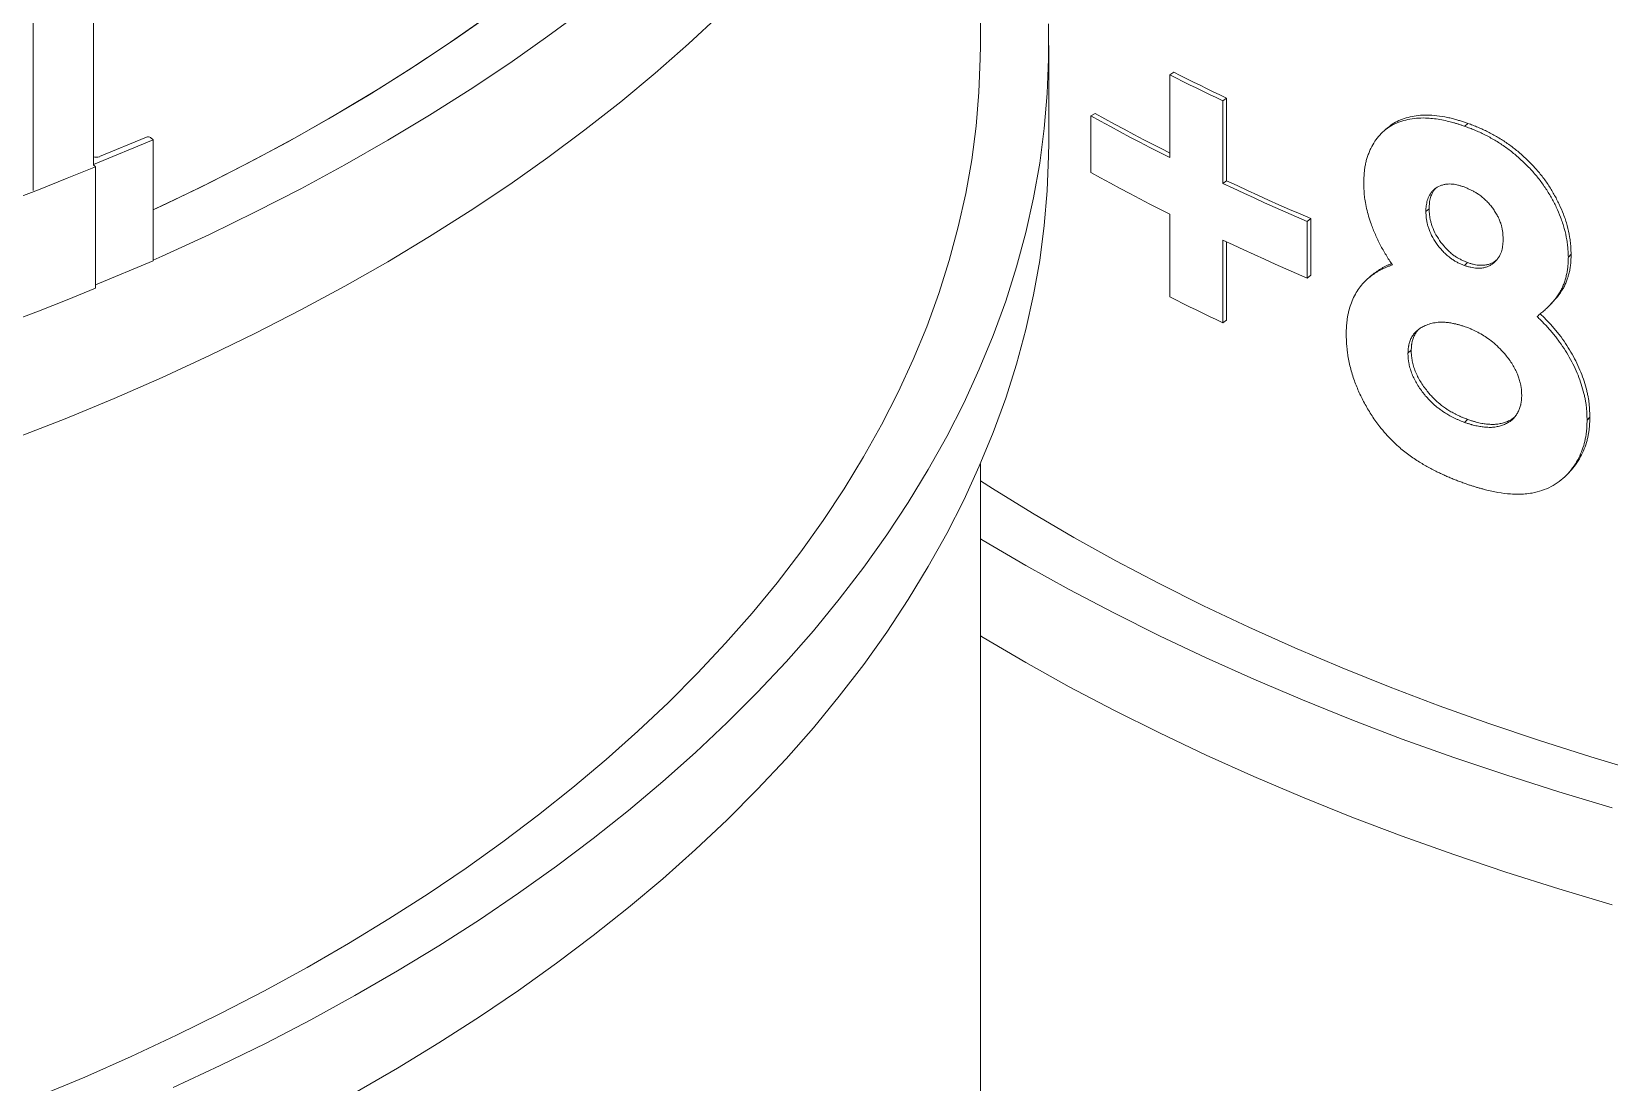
# Model space of a CAD drawing. Header units: millimetres. Extents: x 26816 to 90584, y 11074 to 56542.
# Drawn here: x 42572 to 43634, y 48892 to 49599 of the extents above; entities that cross this region are included whole.
import ezdxf

# ---------------------------------------------------------------- set-up
doc = ezdxf.new("R2010")
doc.units = ezdxf.units.MM
doc.layers.add('MAU_CAM', color=30, linetype='Continuous')
doc.layers.add('MAU_XANH_LUC', color=102, linetype='Continuous')

msp = doc.modelspace()

# ---------------------------------------------------------------- linework, layer by layer
at = {"layer": 'MAU_CAM', "linetype": 'Continuous', "lineweight": 0}
for p, q in [((42613.2, 50325.6), (42613.2, 49509.1)), ((42572.6, 50308.8), (42572.6, 49492.3)), ((43210.5, 49589.8), (43210.5, 49854.1)), ((43256.5, 49524.5), (43256.5, 49589.8)), ((42613.2, 49509.8), (42653.5, 49526.5)), ((42649, 49528.2), (42617.3, 49515.1)), ((42653.5, 49526.5), (42651.7, 49527.9)), ((42653.5, 49526.5), (42653.5, 49444.9)), ((42613.2, 49509.5), (42614.6, 49508.3)), ((42614.6, 49508.3), (42614.6, 49426.6)), ((42614.6, 49428.8), (42653.5, 49444.9)), ((43210.5, 48365), (43210.5, 49308.4))]:
    msp.add_line(p, q, dxfattribs=at)
at = {"layer": 'MAU_CAM', "linetype": 'Continuous', "lineweight": 0, "flags": 128}
for points in [[(42653.5, 49479.3), (42654.8, 49479.9), (42685, 49494.4), (42714.5, 49509.4), (42743.4, 49524.7), (42771.5, 49540.6), (42798.9, 49556.8), (42825.6, 49573.5), (42851.5, 49590.5), (42876.6, 49608), (42900.9, 49625.8), (42924.4, 49643.9), (42926.2, 49645.3)], [(42926.2, 49645.3), (42907.5, 49630.8), (42883.4, 49612.8), (42858.3, 49595.2), (42832.6, 49578), (42806, 49561.1), (42778.6, 49544.7), (42750.6, 49528.7), (42721.8, 49513.1), (42692.3, 49498), (42662.1, 49483.4), (42653.5, 49479.3)], [(43035.3, 49610.8), (43013.9, 49590.9), (42991.5, 49571.3), (42968.3, 49552), (42944.2, 49533.1), (42919.3, 49514.6), (42893.5, 49496.4), (42866.9, 49478.7), (42839.6, 49461.3), (42811.4, 49444.4), (42782.5, 49427.9), (42752.8, 49411.9), (42722.4, 49396.3), (42691.3, 49381.2), (42659.5, 49366.5), (42627.1, 49352.4), (42594.1, 49338.7), (42560.4, 49325.6)], [(42936.6, 49609), (42919.3, 49596.2), (42893.5, 49578.1), (42866.9, 49560.3), (42839.6, 49543), (42811.4, 49526.1), (42782.5, 49509.6), (42752.8, 49493.5), (42722.4, 49477.9), (42691.3, 49462.8), (42659.5, 49448.2), (42653.5, 49445.5)], [(42667, 48888.7), (42698.6, 48903.4), (42729.5, 48918.6), (42759.7, 48934.3), (42789.2, 48950.5), (42817.9, 48967.1), (42845.9, 48984.1), (42873.1, 49001.5), (42899.5, 49019.4), (42925, 49037.6), (42949.8, 49056.2), (42973.6, 49075.2), (42996.6, 49094.6), (43018.7, 49114.2), (43039.9, 49134.3), (43060.2, 49154.6), (43079.6, 49175.2), (43098, 49196.1), (43115.4, 49217.3), (43131.9, 49238.8), (43147.4, 49260.5), (43161.9, 49282.4), (43175.4, 49304.5), (43187.8, 49326.8), (43199.3, 49349.3), (43209.7, 49372), (43219.1, 49394.8), (43227.5, 49417.8), (43234.8, 49440.9), (43241.1, 49464.1), (43246.3, 49487.3), (43250.4, 49510.7), (43253.5, 49534), (43255.5, 49557.5), (43256.4, 49580.9), (43256.3, 49604.4)], [(42575.4, 48882.3), (42607.3, 48895.7), (42638.6, 48909.5), (42669.2, 48923.8), (42699.2, 48938.6), (42728.5, 48953.8), (42757.1, 48969.5), (42785, 48985.6), (42812.1, 49002.1), (42838.5, 49019), (42864.1, 49036.3), (42888.9, 49054), (42912.9, 49072.1), (42936, 49090.5), (42958.4, 49109.3), (42979.8, 49128.4), (43000.4, 49147.8), (43020, 49167.5), (43038.8, 49187.6), (43056.7, 49207.9), (43073.6, 49228.4), (43089.6, 49249.2), (43104.6, 49270.3), (43118.7, 49291.5), (43131.8, 49313), (43143.9, 49334.7), (43155, 49356.5), (43165.1, 49378.5), (43174.3, 49400.6), (43182.4, 49422.9), (43189.4, 49445.3), (43195.5, 49467.8), (43200.6, 49490.4), (43204.6, 49513), (43207.6, 49535.7), (43209.5, 49558.4), (43210.4, 49581.2), (43210.5, 49589.8)], [(42789.2, 48885.2), (42817.9, 48901.7), (42845.9, 48918.8), (42873.1, 48936.2), (42899.5, 48954), (42925, 48972.3), (42949.8, 48990.9), (42973.6, 49009.9), (42996.6, 49029.2), (43018.7, 49048.9), (43039.9, 49068.9), (43060.2, 49089.3), (43079.6, 49109.9), (43098, 49130.8), (43115.4, 49152), (43131.9, 49173.4), (43147.4, 49195.1), (43161.9, 49217.1), (43175.4, 49239.2), (43187.8, 49261.5), (43199.3, 49284), (43209.7, 49306.7), (43219.1, 49329.5), (43227.5, 49352.5), (43234.8, 49375.5), (43241.1, 49398.7), (43246.3, 49422), (43250.4, 49445.3), (43253.5, 49468.7), (43255.5, 49492.2), (43256.4, 49515.6), (43256.5, 49524.5)], [(42556.6, 49485.3), (42576.1, 49492.8), (42595.5, 49500.5), (42614.6, 49508.3)], [(42556.6, 49403.7), (42576.1, 49411.2), (42595.5, 49418.8), (42614.6, 49426.6)], [(43210.5, 49296.9), (43218.6, 49291.7), (43245.6, 49275.1), (43273.3, 49258.9), (43301.7, 49243.2), (43330.9, 49227.8), (43360.7, 49212.9), (43391.2, 49198.5), (43422.3, 49184.5), (43454.1, 49171.1), (43486.4, 49158.1), (43519.4, 49145.6), (43552.9, 49133.6), (43586.9, 49122.1), (43621.5, 49111.1), (43656.5, 49100.7)], [(43210.5, 49257.9), (43212.4, 49256.7), (43241, 49240), (43270.3, 49223.8), (43300.3, 49208), (43331.1, 49192.6), (43362.5, 49177.8), (43394.6, 49163.4), (43427.3, 49149.5), (43460.7, 49136.1), (43494.6, 49123.2), (43529.2, 49110.8), (43564.3, 49099), (43599.9, 49087.7), (43636, 49076.9)], [(43210.5, 49192.6), (43212.4, 49191.4), (43241, 49174.7), (43270.3, 49158.4), (43300.3, 49142.6), (43331.1, 49127.3), (43362.5, 49112.4), (43394.6, 49098), (43427.3, 49084.1), (43460.7, 49070.7), (43494.6, 49057.9), (43529.2, 49045.5), (43564.3, 49033.7), (43599.9, 49022.3), (43636, 49011.6)]]:
    msp.add_lwpolyline(points, dxfattribs=at)
at = {"layer": 'MAU_CAM', "linetype": 'Continuous', "lineweight": 0}
for centre, radius, start, end in [((42650.1, 49525.4), 3, 56.71, 112.4892), ((42614.9, 49521.1), 6.46, 254.2023, 291.2723)]:
    msp.add_arc(centre, radius, start, end, dxfattribs=at)
at = {"layer": 'MAU_XANH_LUC', "linetype": 'Continuous', "lineweight": 0}
for p, q in [((43340.7, 49571.9), (43338, 49570.2)), ((43338, 49514.5), (43338, 49570.2)), ((43376.3, 49554.5), (43373.8, 49552.7)), ((43373.8, 49552.7), (43373.8, 49497)), ((43376.3, 49554.5), (43376.3, 49498.8)), ((43287.7, 49544.2), (43284.9, 49542.5)), ((43284.9, 49504.4), (43284.9, 49542.5)), ((43536.7, 49535.5), (43538.8, 49537.5)), ((43376.3, 49498.8), (43373.8, 49497)), ((43338, 49420.7), (43338, 49476.4)), ((43433, 49473.4), (43430.6, 49471.5)), ((43433, 49473.4), (43433, 49435.3)), ((43512.6, 49480), (43510.5, 49478.1)), ((43430.6, 49471.5), (43430.6, 49433.4)), ((43373.8, 49458.9), (43373.8, 49403.2)), ((43376.3, 49457.7), (43376.3, 49405)), ((43538.5, 49443.8), (43536.4, 49441.8)), ((43606.4, 49447.5), (43608.3, 49449.5)), ((43433, 49435.3), (43430.6, 49433.4)), ((43376.3, 49405), (43373.8, 49403.2)), ((43500.6, 49384.8), (43498.4, 49382.9)), ((43538.6, 49338.3), (43536.5, 49336.3)), ((43619, 49337.8), (43620.9, 49339.8))]:
    msp.add_line(p, q, dxfattribs=at)
at = {"layer": 'MAU_XANH_LUC', "linetype": 'Continuous', "lineweight": 0, "flags": 128}
for points in [[(43373.8, 49552.7), (43369.3, 49554.9), (43364.8, 49557), (43360.3, 49559.2), (43355.8, 49561.4), (43351.3, 49563.5), (43346.9, 49565.7), (43342.5, 49567.9), (43338, 49570.2)], [(43376.3, 49554.5), (43371.8, 49556.7), (43367.3, 49558.8), (43362.8, 49561), (43358.4, 49563.1), (43353.9, 49565.3), (43349.5, 49567.5), (43345.1, 49569.7), (43340.7, 49571.9)], [(43338, 49514.5), (43331.3, 49517.9), (43324.5, 49521.3), (43317.9, 49524.8), (43311.2, 49528.3), (43304.6, 49531.8), (43298, 49535.4), (43291.4, 49538.9), (43284.9, 49542.5)], [(43338, 49517.5), (43333.9, 49519.6), (43327.2, 49523.1), (43320.5, 49526.5), (43313.9, 49530), (43307.3, 49533.5), (43300.7, 49537), (43294.2, 49540.6), (43287.7, 49544.2)], [(43484.7, 49534.5), (43483.6, 49533.6), (43482.5, 49532.6)], [(43338, 49476.4), (43331.3, 49479.8), (43324.5, 49483.2), (43317.9, 49486.7), (43311.2, 49490.2), (43304.6, 49493.7), (43298, 49497.3), (43291.4, 49500.8), (43284.9, 49504.4)], [(43430.6, 49471.5), (43423.4, 49474.6), (43416.2, 49477.7), (43409, 49480.9), (43401.9, 49484.1), (43394.8, 49487.3), (43387.8, 49490.5), (43380.8, 49493.8), (43373.8, 49497)], [(43433, 49473.4), (43425.8, 49476.5), (43418.6, 49479.6), (43411.5, 49482.7), (43404.4, 49485.9), (43397.3, 49489.1), (43390.3, 49492.3), (43383.3, 49495.6), (43376.3, 49498.8)], [(43430.6, 49433.4), (43423.4, 49436.5), (43416.2, 49439.6), (43409, 49442.8), (43401.9, 49446), (43394.8, 49449.2), (43387.8, 49452.4), (43380.8, 49455.7), (43373.8, 49458.9)], [(43474.4, 49435.5), (43473.2, 49434.6), (43472.1, 49433.6)], [(43373.8, 49403.2), (43369.3, 49405.4), (43364.8, 49407.5), (43360.3, 49409.7), (43355.8, 49411.9), (43351.3, 49414.1), (43346.9, 49416.3), (43342.5, 49418.5), (43338, 49420.7)], [(43593.7, 49414.9), (43594.6, 49415.9), (43595.5, 49416.8)], [(43605.8, 49301.4), (43606.7, 49302.4), (43607.6, 49303.4)]]:
    msp.add_lwpolyline(points, dxfattribs=at)
at = {"layer": 'MAU_XANH_LUC', "linetype": 'Continuous', "lineweight": 0}
for points, knots in [([(43468.6, 49497.2), (43468.6, 49498.3), (43468.7, 49500.4), (43468.9, 49503.6), (43469.2, 49506.7), (43469.7, 49509.6), (43470.3, 49512.5), (43471.2, 49515.3), (43472.2, 49518), (43473.7, 49521.5), (43476, 49525.5), (43479.3, 49529.7), (43483.2, 49533.4), (43487.7, 49536.4), (43492.8, 49538.6), (43498.2, 49540.2), (43504.1, 49541), (43509.7, 49541.2), (43515, 49540.8), (43519.9, 49540.1), (43523.8, 49539.3), (43526.8, 49538.6), (43528.7, 49538.1), (43530.7, 49537.5), (43532.7, 49536.9), (43534.7, 49536.2), (43536, 49535.8), (43536.7, 49535.5)], [0, 0, 0, 0, 0.031216, 0.062432, 0.093645, 0.12486, 0.15585, 0.187295, 0.218422, 0.249739, 0.312175, 0.374623, 0.437085, 0.499558, 0.562056, 0.624577, 0.687118, 0.749655, 0.795996, 0.843472, 0.889924, 0.908061, 0.926079, 0.944274, 0.962773, 0.981386, 1, 1, 1, 1]), ([(43484.8, 49534.5), (43485.2, 49534.8), (43486.7, 49536.3), (43490, 49538.3), (43494.6, 49540.4), (43499.8, 49541.9), (43505.3, 49542.9), (43511.3, 49543.2), (43517.9, 49542.7), (43523.7, 49541.8), (43528.2, 49540.8), (43530.7, 49540.1), (43532.5, 49539.5), (43533.7, 49539.2), (43535.1, 49538.7), (43536.8, 49538.2), (43538, 49537.8), (43538.8, 49537.5)], [0, 0, 0, 0, 0.029274, 0.129091, 0.230483, 0.335162, 0.438148, 0.540382, 0.657485, 0.777268, 0.828351, 0.880613, 0.898805, 0.918056, 0.939254, 0.96366, 1, 1, 1, 1]), ([(43536.7, 49535.5), (43537.8, 49535.1), (43540, 49534.3), (43543.4, 49532.9), (43546.8, 49531.5), (43550.1, 49529.9), (43553.5, 49528.1), (43556.8, 49526.2), (43560.1, 49524.2), (43564.4, 49521.3), (43569.6, 49517.4), (43575.5, 49512.2), (43581.1, 49506.6), (43586.3, 49500.7), (43590.8, 49494.3), (43594.9, 49487.8), (43598.4, 49481.1), (43601.4, 49474), (43603.8, 49466.7), (43605.1, 49460.9), (43605.7, 49457.1), (43605.9, 49455.2), (43606.1, 49453.3), (43606.2, 49451.4), (43606.3, 49449.4), (43606.3, 49448.1), (43606.4, 49447.5)], [0, 0, 0, 0, 0.031301, 0.062601, 0.093899, 0.125196, 0.156276, 0.187785, 0.21946, 0.250366, 0.312911, 0.375447, 0.437963, 0.500459, 0.562937, 0.625404, 0.687508, 0.750302, 0.820265, 0.890131, 0.908329, 0.926383, 0.94442, 0.96287, 0.981435, 1, 1, 1, 1]), ([(43538.8, 49537.5), (43539.9, 49537.1), (43542.1, 49536.2), (43545.5, 49534.9), (43548.9, 49533.4), (43552.2, 49531.8), (43555.5, 49530.1), (43558.8, 49528.2), (43562.1, 49526.2), (43566.4, 49523.3), (43571.6, 49519.4), (43577.5, 49514.2), (43583.1, 49508.6), (43588.2, 49502.7), (43592.8, 49496.4), (43596.8, 49489.8), (43600.3, 49483.1), (43603.3, 49476.1), (43605.8, 49468.7), (43607, 49463), (43607.6, 49459.2), (43607.8, 49457.3), (43608, 49455.3), (43608.1, 49453.5), (43608.2, 49451.5), (43608.2, 49450.2), (43608.3, 49449.5)], [0, 0, 0, 0, 0.031297, 0.062593, 0.093852, 0.125053, 0.1561, 0.187553, 0.219189, 0.249995, 0.312498, 0.374965, 0.438034, 0.499914, 0.56237, 0.624851, 0.68701, 0.749871, 0.819901, 0.889891, 0.908103, 0.926223, 0.944283, 0.962777, 0.979104, 1, 1, 1, 1]), ([(43487.9, 49442.3), (43487.1, 49443.4), (43485.7, 49445.6), (43483.6, 49448.9), (43481.6, 49452.3), (43479.7, 49455.8), (43478, 49459.2), (43476.4, 49462.8), (43474.9, 49466.3), (43473.3, 49470.4), (43471.8, 49475), (43470.5, 49480.2), (43469.7, 49484.4), (43469.2, 49487.4), (43469, 49489.4), (43468.9, 49491.3), (43468.7, 49493.3), (43468.7, 49495.2), (43468.6, 49496.6), (43468.6, 49497.2)], [0, 0, 0, 0, 0.062548, 0.12509, 0.187073, 0.250146, 0.31184, 0.375178, 0.440051, 0.500183, 0.59295, 0.688343, 0.779887, 0.816454, 0.853216, 0.888769, 0.925693, 0.962846, 1, 1, 1, 1]), ([(43535.6, 49494.9), (43534.9, 49495.1), (43533.5, 49495.5), (43531.4, 49496.1), (43529.4, 49496.5), (43527.4, 49496.7), (43525.3, 49496.7), (43523.2, 49496.4), (43520.3, 49495.7), (43517.7, 49494.4), (43515.5, 49492.6), (43513.6, 49490.5), (43512.3, 49488.2), (43511.4, 49485.6), (43511, 49483.9), (43510.7, 49482), (43510.5, 49480.1), (43510.5, 49478.8), (43510.5, 49478.1)], [0, 0, 0, 0, 0.050943, 0.101876, 0.150084, 0.200264, 0.250422, 0.312388, 0.374241, 0.500408, 0.563022, 0.625399, 0.750174, 0.800177, 0.850074, 0.898388, 0.949196, 1, 1, 1, 1]), ([(43517.1, 49493.8), (43516.8, 49493.5), (43515.6, 49492.2), (43514.4, 49490.1), (43513.6, 49487.6), (43513.1, 49485.8), (43512.9, 49484), (43512.7, 49482), (43512.7, 49480.7), (43512.6, 49480)], [0, 0, 0, 0, 0.082835, 0.388253, 0.510676, 0.632855, 0.751164, 0.875586, 1, 1, 1, 1]), ([(43562.5, 49459.9), (43562.5, 49460.6), (43562.4, 49462), (43562.2, 49464.1), (43561.9, 49466.2), (43561.5, 49468.3), (43560.8, 49470.6), (43559.8, 49473.2), (43558.4, 49475.8), (43556.8, 49478.5), (43555.1, 49481), (43553.1, 49483.4), (43550.9, 49485.6), (43548.6, 49487.7), (43546.3, 49489.5), (43544.1, 49490.9), (43542, 49492.1), (43539.9, 49493.1), (43537.8, 49494), (43536.3, 49494.6), (43535.6, 49494.9)], [0, 0, 0, 0, 0.050784, 0.101564, 0.150717, 0.20101, 0.249726, 0.310825, 0.374608, 0.438055, 0.499558, 0.56178, 0.624573, 0.687267, 0.749654, 0.799278, 0.849426, 0.898166, 0.949083, 1, 1, 1, 1]), ([(43510.5, 49478.1), (43510.5, 49477.4), (43510.6, 49476), (43510.7, 49473.9), (43511, 49471.7), (43511.5, 49469.6), (43512.4, 49466.3), (43514.2, 49461.9), (43517.4, 49456.6), (43520.8, 49452.5), (43523.7, 49449.6), (43525.9, 49447.7), (43528, 49446.1), (43530, 49444.8), (43532.1, 49443.7), (43534.3, 49442.7), (43535.7, 49442.1), (43536.4, 49441.8)], [0, 0, 0, 0, 0.050812, 0.101625, 0.149987, 0.199914, 0.249856, 0.374645, 0.499499, 0.62443, 0.688692, 0.749556, 0.799558, 0.849674, 0.89813, 0.949057, 1, 1, 1, 1]), ([(43512.6, 49480), (43512.7, 49479.3), (43512.7, 49477.9), (43512.9, 49475.8), (43513.2, 49473.7), (43513.7, 49471.5), (43514.6, 49468.3), (43516.4, 49463.9), (43519.6, 49458.6), (43522.9, 49454.5), (43525.8, 49451.5), (43528, 49449.6), (43530.1, 49448), (43532.2, 49446.8), (43534.2, 49445.7), (43536.4, 49444.7), (43537.8, 49444.1), (43538.5, 49443.8)], [0, 0, 0, 0, 0.050875, 0.101752, 0.150173, 0.200156, 0.250149, 0.375036, 0.499928, 0.624834, 0.689058, 0.749872, 0.799822, 0.849878, 0.89827, 0.949127, 1, 1, 1, 1]), ([(43536.4, 49441.8), (43537.2, 49441.6), (43538.6, 49441.2), (43540.8, 49440.6), (43542.9, 49440.2), (43544.9, 49440), (43547.2, 49440), (43549.4, 49440.3), (43551.7, 49440.9), (43553.8, 49441.9), (43555.6, 49443.1), (43557.3, 49444.6), (43559.3, 49446.8), (43560.7, 49449.3), (43561.6, 49452), (43562, 49453.8), (43562.3, 49455.8), (43562.4, 49457.8), (43562.5, 49459.2), (43562.5, 49459.9)], [0, 0, 0, 0, 0.050936, 0.101859, 0.149972, 0.200172, 0.250381, 0.313717, 0.375469, 0.436694, 0.500496, 0.563342, 0.625462, 0.750208, 0.799521, 0.849647, 0.898406, 0.949204, 1, 1, 1, 1]), ([(43456.8, 49395.6), (43456.8, 49396.6), (43456.9, 49398.5), (43457, 49401.3), (43457.3, 49404), (43457.6, 49406.8), (43458.1, 49409.4), (43458.9, 49412.8), (43460.2, 49416.9), (43462.3, 49421.5), (43464.8, 49425.7), (43467.7, 49429.5), (43471.1, 49432.9), (43474.1, 49435.2), (43476.6, 49436.9), (43478.3, 49438), (43480.1, 49439), (43482, 49439.9), (43483.9, 49440.7), (43485.9, 49441.5), (43487.2, 49442), (43487.9, 49442.3)], [0, 0, 0, 0, 0.0424152, 0.0837509, 0.1249329, 0.166589, 0.2082065, 0.2498678, 0.3327748, 0.4166633, 0.4997491, 0.582974, 0.6655954, 0.7497731, 0.7855754, 0.8213327, 0.8570626, 0.8923756, 0.9280635, 0.9638181, 1, 1, 1, 1]), ([(43474.4, 49435.5), (43475.3, 49436.2), (43476.7, 49437.4), (43478.9, 49438.8), (43480.6, 49439.9), (43482.4, 49440.9), (43484.2, 49441.8), (43485.9, 49442.5), (43486.9, 49442.9), (43487.3, 49443.1)], [0, 0, 0, 0, 0.233826, 0.372225, 0.509447, 0.645633, 0.77642, 0.915623, 1, 1, 1, 1]), ([(43538.5, 49443.8), (43539.3, 49443.6), (43540.7, 49443.1), (43542.9, 49442.5), (43545, 49442.1), (43547, 49442), (43549.2, 49442), (43551.5, 49442.3), (43553.7, 49442.9), (43555.8, 49443.9), (43557.2, 49444.7), (43557.9, 49445.4), (43558.1, 49445.5)], [0, 0, 0, 0, 0.098604, 0.197184, 0.290329, 0.387525, 0.484756, 0.607426, 0.727063, 0.845714, 0.969393, 1, 1, 1, 1]), ([(43606.4, 49447.5), (43606.3, 49446.4), (43606.3, 49444.3), (43606.1, 49441.1), (43605.7, 49438), (43605, 49435), (43604.3, 49432.1), (43603.3, 49429.3), (43602.2, 49426.6), (43600.3, 49423), (43597.2, 49418.7), (43594, 49415.2), (43591.7, 49412.9), (43590.5, 49411.8), (43589.2, 49410.7), (43587.9, 49409.7), (43586.6, 49408.6), (43585.8, 49407.9), (43585.3, 49407.6)], [0, 0, 0, 0, 0.062479, 0.124955, 0.187078, 0.249906, 0.312388, 0.374873, 0.437363, 0.499858, 0.639038, 0.780168, 0.816415, 0.852784, 0.888644, 0.92561, 0.962804, 1, 1, 1, 1]), ([(43608.3, 49449.5), (43608.2, 49448.4), (43608.2, 49446.3), (43608, 49443.1), (43607.6, 49440), (43607, 49437), (43606.2, 49434.1), (43605.2, 49431.3), (43604.1, 49428.6), (43602.2, 49425), (43599.4, 49421), (43596.7, 49418.2), (43595.5, 49416.9)], [0, 0, 0, 0, 0.082562, 0.1651176, 0.247201, 0.3302228, 0.4126313, 0.4953306, 0.5778826, 0.6604334, 0.8442371, 1, 1, 1, 1]), ([(43587.3, 49409.6), (43588.1, 49408.7), (43589.9, 49407), (43592.3, 49404.5), (43594.8, 49401.9), (43597.1, 49399.3), (43599.3, 49396.6), (43602.2, 49392.8), (43605.5, 49388), (43609.1, 49382.1), (43612.2, 49376.1), (43614.9, 49370), (43617.1, 49363.9), (43618.5, 49358.9), (43619.4, 49355.1), (43619.9, 49352.5), (43620.3, 49349.9), (43620.5, 49347.4), (43620.7, 49344.9), (43620.8, 49342.4), (43620.9, 49340.7), (43620.9, 49339.8)], [0, 0, 0, 0, 0.042448, 0.084901, 0.125017, 0.166047, 0.207687, 0.250027, 0.333437, 0.416093, 0.499994, 0.583682, 0.666144, 0.749969, 0.787019, 0.822977, 0.857896, 0.891412, 0.9277, 0.963853, 1, 1, 1, 1]), ([(43537, 49400.6), (43536.4, 49400.8), (43535.5, 49401.1), (43534.2, 49401.5), (43533.1, 49401.9), (43532.1, 49402.1), (43531.1, 49402.4), (43530.1, 49402.6), (43529.1, 49402.8), (43527.3, 49403.2), (43524.9, 49403.5), (43521.4, 49403.8), (43517.6, 49403.6), (43513.6, 49402.8), (43510.2, 49401.6), (43507.3, 49400.1), (43505, 49398.5), (43503, 49396.6), (43501.4, 49394.5), (43500.1, 49392.1), (43499.4, 49390.1), (43499, 49388.7), (43498.9, 49387.9), (43498.7, 49387.1), (43498.6, 49386.2), (43498.5, 49385.3), (43498.5, 49384.2), (43498.4, 49383.4), (43498.4, 49382.9)], [0, 0, 0, 0, 0.030626, 0.050658, 0.06857, 0.085512, 0.103048, 0.121283, 0.140228, 0.159409, 0.217155, 0.270552, 0.351365, 0.434221, 0.516855, 0.580133, 0.642744, 0.699537, 0.759477, 0.816391, 0.87212, 0.888853, 0.905235, 0.92128, 0.937035, 0.953508, 0.971913, 1, 1, 1, 1]), ([(43505.7, 49398.9), (43505.5, 49398.8), (43504.8, 49398), (43503.6, 49396.4), (43502.3, 49394.1), (43501.6, 49392), (43501.2, 49390.6), (43501.1, 49389.8), (43500.9, 49389), (43500.8, 49388.2), (43500.7, 49387.3), (43500.7, 49386.1), (43500.6, 49385.3), (43500.6, 49384.8)], [0, 0, 0, 0, 0.034004, 0.226638, 0.409587, 0.588769, 0.642574, 0.695251, 0.746847, 0.79751, 0.850487, 0.909674, 1, 1, 1, 1]), ([(43575, 49354.7), (43574.9, 49355.2), (43574.9, 49356.1), (43574.8, 49357.4), (43574.8, 49358.4), (43574.7, 49359.3), (43574.5, 49360.2), (43574.4, 49361.1), (43574.2, 49362), (43573.8, 49363.6), (43573.2, 49365.9), (43572.1, 49368.9), (43570.6, 49372), (43568.8, 49375.3), (43566.6, 49378.5), (43563.9, 49382), (43560.5, 49385.8), (43556.5, 49389.6), (43552.5, 49392.7), (43548.4, 49395.3), (43545.4, 49396.9), (43543.4, 49397.9), (43542.5, 49398.4), (43541.5, 49398.8), (43540.6, 49399.2), (43539.7, 49399.6), (43538.4, 49400.1), (43537.5, 49400.4), (43537, 49400.6)], [0, 0, 0, 0, 0.029772, 0.04947, 0.066957, 0.083295, 0.099267, 0.114898, 0.1302, 0.145797, 0.198089, 0.24845, 0.303691, 0.36221, 0.421512, 0.480555, 0.56518, 0.647458, 0.727796, 0.795789, 0.870662, 0.887697, 0.904129, 0.919966, 0.935733, 0.952349, 0.971234, 1, 1, 1, 1]), ([(43585.3, 49407.6), (43586.2, 49406.7), (43587.9, 49405), (43590.4, 49402.5), (43592.8, 49399.9), (43595.1, 49397.3), (43597.4, 49394.5), (43600.2, 49390.8), (43603.6, 49386), (43607.1, 49380.1), (43610.3, 49374.1), (43613, 49368), (43615.2, 49361.9), (43616.6, 49356.9), (43617.5, 49353), (43618, 49350.4), (43618.4, 49347.9), (43618.7, 49345.4), (43618.8, 49342.9), (43618.9, 49340.3), (43619, 49338.6), (43619, 49337.8)], [0, 0, 0, 0, 0.042489, 0.083895, 0.125142, 0.166202, 0.207871, 0.250238, 0.333677, 0.416347, 0.500248, 0.583915, 0.666346, 0.750132, 0.787159, 0.823095, 0.857992, 0.892541, 0.92818, 0.963877, 1, 1, 1, 1]), ([(43536.9, 49295.1), (43535.9, 49295.5), (43534, 49296.2), (43531, 49297.3), (43528.2, 49298.4), (43525.3, 49299.6), (43522.5, 49300.9), (43518.3, 49302.8), (43512.9, 49305.6), (43505.9, 49309.6), (43498.9, 49314.3), (43492.7, 49319.3), (43487.6, 49324.1), (43483.4, 49328.6), (43478.8, 49334), (43474.1, 49340.6), (43469.5, 49348.3), (43465.5, 49356.2), (43462.1, 49364.6), (43459.5, 49373.3), (43458.1, 49380), (43457.5, 49384.4), (43457.3, 49386.7), (43457.1, 49388.9), (43457, 49391.1), (43456.9, 49393.3), (43456.8, 49394.8), (43456.8, 49395.6)], [0, 0, 0, 0, 0.023802, 0.047539, 0.070265, 0.09349, 0.116859, 0.140082, 0.19549, 0.250359, 0.31292, 0.375451, 0.416808, 0.458909, 0.500504, 0.562979, 0.625446, 0.687891, 0.750324, 0.820288, 0.890155, 0.908414, 0.926622, 0.944423, 0.962873, 0.981437, 1, 1, 1, 1]), ([(43498.4, 49382.9), (43498.4, 49382.4), (43498.4, 49381.5), (43498.5, 49380.4), (43498.5, 49379.5), (43498.6, 49378.6), (43498.8, 49377.7), (43498.9, 49376.7), (43499.3, 49374.8), (43499.9, 49372.2), (43501.1, 49368.7), (43502.7, 49365.3), (43504.6, 49361.9), (43506.8, 49358.5), (43508.9, 49355.6), (43511, 49353.2), (43513, 49351.1), (43515, 49349.1), (43516.9, 49347.3), (43519.1, 49345.6), (43521.1, 49344.2), (43523, 49342.9), (43524.5, 49341.9), (43525.9, 49341.1), (43527.5, 49340.2), (43529, 49339.5), (43530.2, 49338.9), (43531.1, 49338.5), (43532, 49338.1), (43532.8, 49337.7), (43533.8, 49337.3), (43535, 49336.8), (43535.9, 49336.5), (43536.5, 49336.3)], [0, 0, 0, 0, 0.0272575, 0.0451536, 0.0611655, 0.0763307, 0.092318, 0.1092333, 0.1270903, 0.1878801, 0.2444234, 0.3026786, 0.3616366, 0.4223715, 0.4830277, 0.5238979, 0.5659085, 0.6090611, 0.6482723, 0.68594, 0.7332341, 0.7626048, 0.7883672, 0.8140601, 0.8422668, 0.8735039, 0.890215, 0.906063, 0.9210543, 0.9361892, 0.9523704, 0.9706166, 1, 1, 1, 1]), ([(43500.6, 49384.8), (43500.6, 49384.3), (43500.6, 49383.5), (43500.7, 49382.3), (43500.7, 49381.4), (43500.8, 49380.5), (43501, 49379.6), (43501.1, 49378.6), (43501.5, 49376.8), (43502.1, 49374.1), (43503.3, 49370.6), (43504.9, 49367.2), (43506.7, 49363.8), (43508.9, 49360.5), (43511.1, 49357.6), (43513.2, 49355.1), (43515.1, 49353), (43517.1, 49351.1), (43519.1, 49349.3), (43521.2, 49347.6), (43523.3, 49346.1), (43525.1, 49344.8), (43526.6, 49343.9), (43528.1, 49343), (43529.7, 49342.2), (43531.1, 49341.4), (43532.3, 49340.8), (43533.2, 49340.4), (43534.1, 49340), (43534.9, 49339.7), (43535.9, 49339.3), (43537.1, 49338.8), (43538, 49338.5), (43538.6, 49338.3)], [0, 0, 0, 0, 0.027297, 0.045219, 0.061254, 0.07644, 0.09245, 0.109389, 0.12727, 0.188137, 0.244742, 0.303047, 0.362042, 0.422799, 0.48346, 0.524325, 0.566323, 0.609457, 0.648644, 0.686283, 0.733535, 0.762877, 0.788614, 0.814279, 0.842454, 0.873655, 0.890347, 0.906176, 0.92115, 0.936266, 0.952428, 0.970652, 1, 1, 1, 1]), ([(43536.5, 49336.3), (43537, 49336.1), (43537.8, 49335.8), (43539, 49335.5), (43539.9, 49335.2), (43540.7, 49334.9), (43541.5, 49334.7), (43543.2, 49334.2), (43545.8, 49333.7), (43549.1, 49333.2), (43552.3, 49332.9), (43555.4, 49332.9), (43558.5, 49333.4), (43561.4, 49334.1), (43564.1, 49335.2), (43566.6, 49336.5), (43568.8, 49338.2), (43570.7, 49340.2), (43572.2, 49342.5), (43573.4, 49345), (43574.1, 49347.1), (43574.4, 49348.6), (43574.6, 49349.5), (43574.7, 49350.3), (43574.8, 49351.2), (43574.9, 49352.1), (43574.9, 49353.3), (43575, 49354.2), (43575, 49354.7)], [0, 0, 0, 0, 0.027707, 0.044957, 0.06011, 0.074335, 0.087942, 0.101548, 0.167605, 0.224576, 0.279905, 0.339616, 0.399432, 0.46066, 0.519174, 0.579519, 0.636902, 0.694844, 0.752557, 0.809926, 0.867625, 0.884878, 0.901813, 0.918446, 0.934735, 0.951748, 0.970864, 1, 1, 1, 1]), ([(43619, 49337.8), (43619, 49336.9), (43618.9, 49335), (43618.8, 49332.3), (43618.6, 49329.7), (43618.2, 49327.1), (43617.7, 49324.6), (43616.9, 49320.9), (43615.3, 49316.4), (43612.8, 49310.8), (43609.4, 49305.5), (43605.2, 49300.6), (43600.4, 49296.4), (43594.9, 49292.9), (43588.7, 49290.3), (43582.8, 49288.8), (43577.3, 49288), (43572.5, 49287.9), (43566.4, 49288.1), (43559, 49289), (43552.6, 49290.4), (43548.2, 49291.6), (43545.9, 49292.2), (43543.7, 49292.9), (43541.4, 49293.6), (43539.2, 49294.3), (43537.7, 49294.8), (43536.9, 49295.1)], [0, 0, 0, 0, 0.02374, 0.047486, 0.070065, 0.093228, 0.116431, 0.139708, 0.194786, 0.249717, 0.312153, 0.374603, 0.437067, 0.499543, 0.561962, 0.624553, 0.666275, 0.70756, 0.749675, 0.819761, 0.889379, 0.908312, 0.92699, 0.944917, 0.963037, 0.981387, 1, 1, 1, 1]), ([(43538.6, 49338.3), (43539.1, 49338.1), (43539.9, 49337.8), (43541.1, 49337.4), (43542, 49337.2), (43542.8, 49336.9), (43543.6, 49336.7), (43545.3, 49336.2), (43547.9, 49335.6), (43551.2, 49335.1), (43554.3, 49334.9), (43557.5, 49334.9), (43560.5, 49335.4), (43563.5, 49336.1), (43566.2, 49337.2), (43568.5, 49338.4), (43569.7, 49339.5), (43570.2, 49339.9)], [0, 0, 0, 0, 0.044406, 0.072054, 0.09634, 0.119139, 0.140948, 0.162754, 0.268631, 0.359949, 0.448643, 0.544376, 0.640297, 0.738501, 0.832376, 0.929215, 1, 1, 1, 1]), ([(43620.9, 49339.8), (43620.9, 49338.9), (43620.8, 49337.1), (43620.7, 49334.4), (43620.4, 49331.7), (43620.1, 49329.1), (43619.6, 49326.6), (43618.7, 49323), (43617.2, 49318.4), (43614.6, 49312.9), (43611.5, 49307.8), (43608.8, 49304.8), (43607.6, 49303.4)], [0, 0, 0, 0, 0.064924, 0.129892, 0.191873, 0.254918, 0.318149, 0.381709, 0.532156, 0.682159, 0.853408, 1, 1, 1, 1])]:
    msp.add_open_spline(points, degree=3, knots=knots, dxfattribs=at)

doc.saveas('drawing.dxf')
